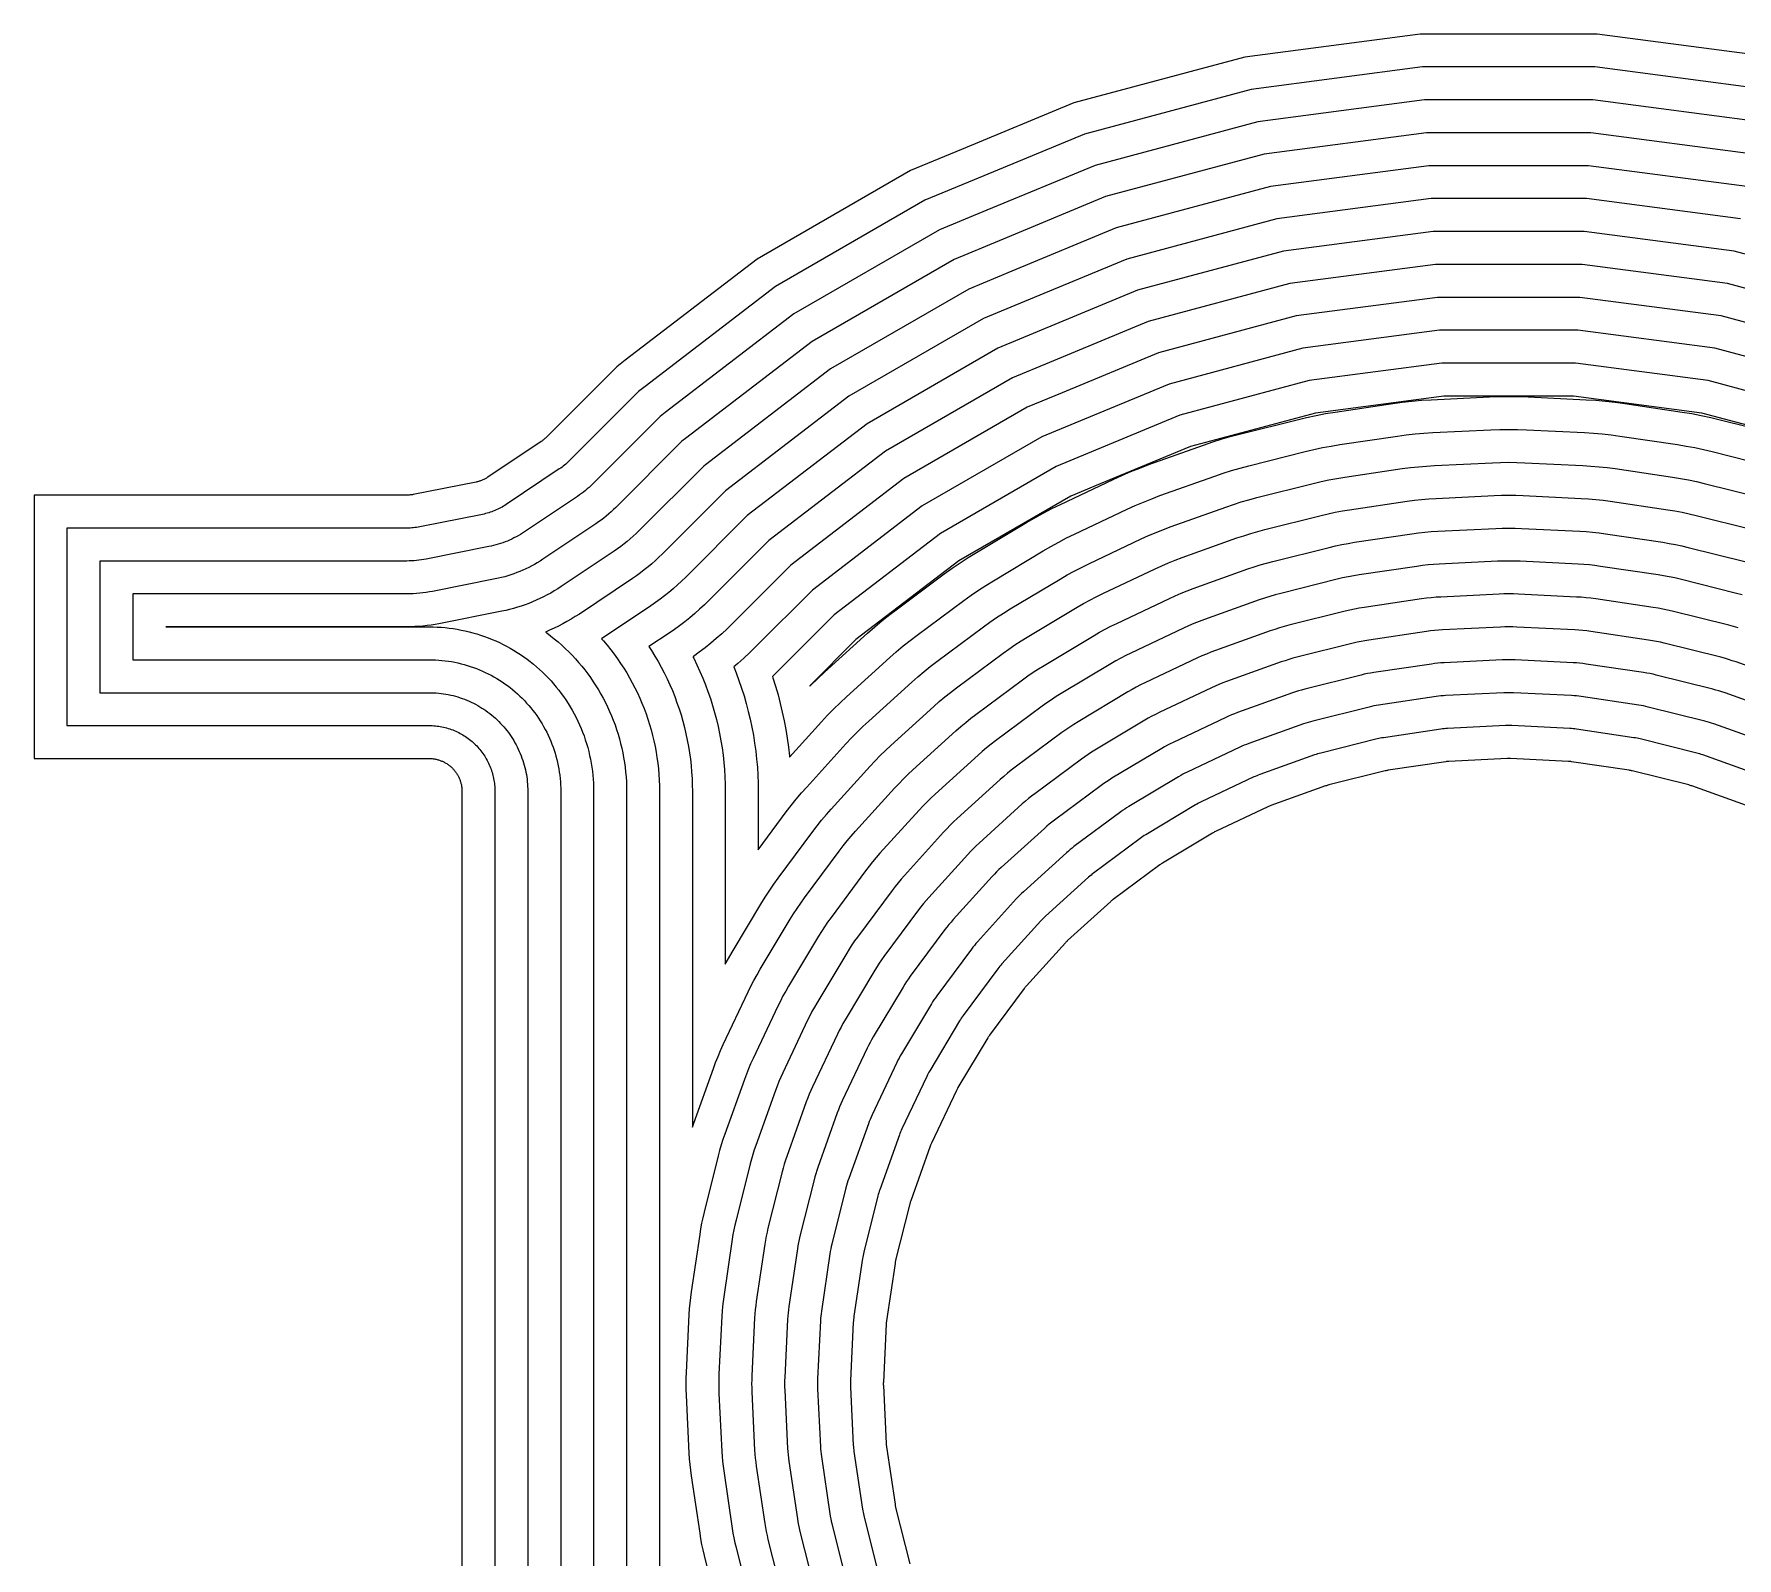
# Model space of a CAD drawing. Header units: metres. Extents: x -0.2 to 25.7, y -0.2 to 18.1.
# Drawn here: x 11.755 to 14.342, y 8.651 to 10.966 of the extents above; entities that cross this region are included whole.
import ezdxf

# ---------------------------------------------------------------- set-up
doc = ezdxf.new("R2010")
doc.units = ezdxf.units.M

msp = doc.modelspace()

# ---------------------------------------------------------------- linework, layer by layer
for points in [[(14.3959, 10.9304), (14.1294, 10.9655), (13.8606, 10.9655), (13.5941, 10.9304), (13.3345, 10.8609), (13.1638, 10.7902), (13.0862, 10.758), (12.8534, 10.6236), (12.653, 10.4699), (12.6401, 10.46), (12.5327, 10.3526), (12.5319, 10.3517), (12.531, 10.3509), (12.53, 10.3501), (12.5291, 10.3493), (12.5281, 10.3485), (12.5272, 10.3478), (12.5262, 10.3471), (12.5252, 10.3464), (12.4444, 10.2924), (12.4434, 10.2917), (12.4423, 10.2911), (12.4412, 10.2905), (12.4402, 10.2899), (12.4391, 10.2893), (12.438, 10.2888), (12.4369, 10.2883), (12.4357, 10.2878), (12.4346, 10.2873), (12.4334, 10.2869), (12.4323, 10.2865), (12.4311, 10.2861), (12.4299, 10.2858), (12.4288, 10.2855), (12.4276, 10.2852), (12.4264, 10.2849), (12.3311, 10.266), (12.3299, 10.2657), (12.3287, 10.2656), (12.3274, 10.2654), (12.3262, 10.2653), (12.325, 10.2651), (12.3238, 10.2651), (12.3225, 10.265), (12.3213, 10.265), (11.755, 10.265), (11.755, 9.865), (12.355, 9.865), (12.3562, 9.865), (12.3575, 9.865), (12.3587, 9.8649), (12.3599, 9.8648), (12.3611, 9.8646), (12.3623, 9.8645), (12.3636, 9.8643), (12.3648, 9.8641), (12.366, 9.8638), (12.3672, 9.8635), (12.3683, 9.8632), (12.3695, 9.8629), (12.3707, 9.8625), (12.3719, 9.8621), (12.373, 9.8617), (12.3741, 9.8612), (12.3753, 9.8607), (12.3764, 9.8602), (12.3775, 9.8597), (12.3786, 9.8591), (12.3797, 9.8585), (12.3807, 9.8579), (12.3818, 9.8573), (12.3828, 9.8566), (12.3838, 9.8559), (12.3848, 9.8552), (12.3858, 9.8544), (12.3867, 9.8537), (12.3877, 9.8529), (12.3886, 9.8521), (12.3895, 9.8512), (12.3904, 9.8504), (12.3912, 9.8495), (12.3921, 9.8486), (12.3929, 9.8477), (12.3937, 9.8467), (12.3944, 9.8458), (12.3952, 9.8448), (12.3959, 9.8438), (12.3966, 9.8428), (12.3973, 9.8418), (12.3979, 9.8407), (12.3985, 9.8397), (12.3991, 9.8386), (12.3997, 9.8375), (12.4002, 9.8364), (12.4007, 9.8353), (12.4012, 9.8341), (12.4017, 9.833), (12.4021, 9.8319), (12.4025, 9.8307), (12.4029, 9.8295), (12.4032, 9.8283), (12.4035, 9.8272), (12.4038, 9.826), (12.4041, 9.8248), (12.4043, 9.8236), (12.4045, 9.8223), (12.4046, 9.8211), (12.4048, 9.8199), (12.4049, 9.8187), (12.405, 9.8175), (12.405, 9.8162), (12.405, 9.815), (12.405, 8.015)], [(14.3861, 10.8813), (14.1261, 10.9155), (13.8639, 10.9155), (13.6039, 10.8813), (13.3506, 10.8134), (13.1829, 10.744), (13.1083, 10.7131), (12.8812, 10.5819), (12.6835, 10.4302), (12.6732, 10.4223), (12.5681, 10.3172), (12.5663, 10.3155), (12.5645, 10.3138), (12.5627, 10.3122), (12.5608, 10.3106), (12.5589, 10.3091), (12.557, 10.3076), (12.555, 10.3062), (12.5529, 10.3048), (12.4722, 10.2508), (12.4701, 10.2495), (12.468, 10.2482), (12.4659, 10.247), (12.4637, 10.2458), (12.4616, 10.2446), (12.4594, 10.2436), (12.4571, 10.2425), (12.4549, 10.2416), (12.4526, 10.2407), (12.4503, 10.2398), (12.448, 10.239), (12.4456, 10.2383), (12.4433, 10.2376), (12.4409, 10.237), (12.4385, 10.2364), (12.4361, 10.2359), (12.3408, 10.2169), (12.3384, 10.2165), (12.336, 10.2161), (12.3336, 10.2158), (12.3311, 10.2155), (12.3287, 10.2153), (12.3262, 10.2151), (12.3238, 10.215), (12.3213, 10.215), (11.805, 10.215), (11.805, 9.915), (12.355, 9.915), (12.3575, 9.915), (12.3599, 9.9149), (12.3624, 9.9147), (12.3648, 9.9145), (12.3673, 9.9143), (12.3697, 9.9139), (12.3721, 9.9135), (12.3745, 9.9131), (12.3769, 9.9126), (12.3793, 9.912), (12.3817, 9.9114), (12.384, 9.9107), (12.3864, 9.91), (12.3887, 9.9092), (12.391, 9.9083), (12.3933, 9.9074), (12.3955, 9.9064), (12.3978, 9.9054), (12.4, 9.9043), (12.4022, 9.9032), (12.4043, 9.902), (12.4064, 9.9008), (12.4085, 9.8995), (12.4106, 9.8982), (12.4126, 9.8968), (12.4146, 9.8953), (12.4165, 9.8938), (12.4185, 9.8923), (12.4203, 9.8907), (12.4222, 9.8891), (12.424, 9.8874), (12.4257, 9.8857), (12.4274, 9.884), (12.4291, 9.8822), (12.4307, 9.8803), (12.4323, 9.8785), (12.4338, 9.8765), (12.4353, 9.8746), (12.4368, 9.8726), (12.4382, 9.8706), (12.4395, 9.8685), (12.4408, 9.8664), (12.442, 9.8643), (12.4432, 9.8622), (12.4443, 9.86), (12.4454, 9.8578), (12.4464, 9.8555), (12.4474, 9.8533), (12.4483, 9.851), (12.4492, 9.8487), (12.45, 9.8464), (12.4507, 9.844), (12.4514, 9.8417), (12.452, 9.8393), (12.4526, 9.8369), (12.4531, 9.8345), (12.4535, 9.8321), (12.4539, 9.8297), (12.4543, 9.8273), (12.4545, 9.8248), (12.4547, 9.8224), (12.4549, 9.8199), (12.455, 9.8175), (12.455, 9.815), (12.455, 8.015)], [(14.3764, 10.8321), (14.1229, 10.8655), (13.8672, 10.8655), (13.6137, 10.8321), (13.3667, 10.766), (13.2021, 10.6978), (13.1305, 10.6681), (12.9091, 10.5403), (12.7139, 10.3905), (12.7062, 10.3846), (12.6035, 10.2819), (12.6008, 10.2793), (12.5981, 10.2768), (12.5954, 10.2744), (12.5925, 10.272), (12.5897, 10.2697), (12.5867, 10.2675), (12.5838, 10.2653), (12.5807, 10.2632), (12.4999, 10.2092), (12.4969, 10.2072), (12.4937, 10.2053), (12.4905, 10.2035), (12.4873, 10.2017), (12.484, 10.2), (12.4807, 10.1984), (12.4774, 10.1968), (12.474, 10.1954), (12.4706, 10.194), (12.4671, 10.1927), (12.4637, 10.1915), (12.4601, 10.1904), (12.4566, 10.1894), (12.4531, 10.1885), (12.4495, 10.1876), (12.4459, 10.1868), (12.3506, 10.1679), (12.347, 10.1672), (12.3433, 10.1666), (12.3397, 10.1661), (12.336, 10.1657), (12.3324, 10.1654), (12.3287, 10.1652), (12.325, 10.1651), (12.3213, 10.165), (11.855, 10.165), (11.855, 9.965), (12.355, 9.965), (12.3587, 9.965), (12.3624, 9.9648), (12.366, 9.9646), (12.3697, 9.9643), (12.3734, 9.9639), (12.377, 9.9634), (12.3807, 9.9628), (12.3843, 9.9621), (12.3879, 9.9614), (12.3915, 9.9605), (12.395, 9.9596), (12.3986, 9.9586), (12.4021, 9.9574), (12.4055, 9.9562), (12.409, 9.955), (12.4124, 9.9536), (12.4158, 9.9521), (12.4191, 9.9506), (12.4225, 9.949), (12.4257, 9.9473), (12.4289, 9.9455), (12.4321, 9.9437), (12.4353, 9.9417), (12.4383, 9.9397), (12.4414, 9.9377), (12.4444, 9.9355), (12.4473, 9.9333), (12.4502, 9.931), (12.453, 9.9286), (12.4557, 9.9262), (12.4584, 9.9236), (12.4611, 9.9211), (12.4636, 9.9184), (12.4662, 9.9157), (12.4686, 9.913), (12.471, 9.9102), (12.4733, 9.9073), (12.4755, 9.9044), (12.4777, 9.9014), (12.4797, 9.8983), (12.4817, 9.8953), (12.4837, 9.8921), (12.4855, 9.8889), (12.4873, 9.8857), (12.489, 9.8825), (12.4906, 9.8791), (12.4921, 9.8758), (12.4936, 9.8724), (12.495, 9.869), (12.4962, 9.8655), (12.4974, 9.8621), (12.4986, 9.8586), (12.4996, 9.855), (12.5005, 9.8515), (12.5014, 9.8479), (12.5021, 9.8443), (12.5028, 9.8407), (12.5034, 9.837), (12.5039, 9.8334), (12.5043, 9.8297), (12.5046, 9.826), (12.5048, 9.8224), (12.505, 9.8187), (12.505, 9.815), (12.505, 8.015)], [(14.3666, 10.783), (14.1196, 10.8155), (13.8704, 10.8155), (13.6235, 10.783), (13.3828, 10.7185), (13.2212, 10.6516), (13.1526, 10.6232), (12.9369, 10.4986), (12.7444, 10.3509), (12.7392, 10.3469), (12.6388, 10.2465), (12.6353, 10.2431), (12.6317, 10.2398), (12.628, 10.2365), (12.6243, 10.2333), (12.6204, 10.2303), (12.6165, 10.2273), (12.6125, 10.2244), (12.6085, 10.2216), (12.5277, 10.1677), (12.5236, 10.165), (12.5194, 10.1624), (12.5152, 10.1599), (12.5109, 10.1576), (12.5065, 10.1553), (12.5021, 10.1532), (12.4977, 10.1511), (12.4931, 10.1492), (12.4886, 10.1474), (12.484, 10.1457), (12.4793, 10.1441), (12.4747, 10.1426), (12.4699, 10.1412), (12.4652, 10.14), (12.4604, 10.1388), (12.4556, 10.1378), (12.3603, 10.1189), (12.3555, 10.118), (12.3507, 10.1172), (12.3458, 10.1165), (12.3409, 10.116), (12.336, 10.1156), (12.3311, 10.1153), (12.3262, 10.1151), (12.3213, 10.115), (11.905, 10.115), (11.905, 10.015), (12.355, 10.015), (12.3599, 10.015), (12.3648, 10.0148), (12.3697, 10.0145), (12.3746, 10.014), (12.3795, 10.0135), (12.3844, 10.0128), (12.3892, 10.0121), (12.394, 10.0112), (12.3988, 10.0102), (12.4036, 10.009), (12.4084, 10.0078), (12.4131, 10.0064), (12.4177, 10.0049), (12.4224, 10.0033), (12.427, 10.0016), (12.4315, 9.9998), (12.4361, 9.9979), (12.4405, 9.9958), (12.4449, 9.9937), (12.4493, 9.9914), (12.4536, 9.989), (12.4578, 9.9866), (12.462, 9.984), (12.4661, 9.9813), (12.4702, 9.9785), (12.4742, 9.9757), (12.4781, 9.9727), (12.4819, 9.9696), (12.4856, 9.9665), (12.4893, 9.9632), (12.4929, 9.9599), (12.4964, 9.9564), (12.4999, 9.9529), (12.5032, 9.9493), (12.5065, 9.9456), (12.5096, 9.9419), (12.5127, 9.9381), (12.5157, 9.9342), (12.5185, 9.9302), (12.5213, 9.9261), (12.524, 9.922), (12.5266, 9.9178), (12.529, 9.9136), (12.5314, 9.9093), (12.5337, 9.9049), (12.5358, 9.9005), (12.5379, 9.8961), (12.5398, 9.8915), (12.5416, 9.887), (12.5433, 9.8824), (12.5449, 9.8777), (12.5464, 9.8731), (12.5478, 9.8684), (12.549, 9.8636), (12.5502, 9.8588), (12.5512, 9.854), (12.5521, 9.8492), (12.5528, 9.8444), (12.5535, 9.8395), (12.554, 9.8346), (12.5545, 9.8297), (12.5548, 9.8248), (12.555, 9.8199), (12.555, 9.815), (12.555, 8.015)], [(14.3568, 10.7339), (14.1163, 10.7655), (13.8737, 10.7655), (13.6332, 10.7339), (13.3989, 10.6711), (13.2403, 10.6054), (13.1748, 10.5782), (12.9647, 10.457), (12.7748, 10.3112), (12.7723, 10.3093), (12.6742, 10.2112), (12.6698, 10.2069), (12.6653, 10.2027), (12.6607, 10.1986), (12.656, 10.1947), (12.6512, 10.1909), (12.6463, 10.1871), (12.6413, 10.1835), (12.6363, 10.1801), (12.5555, 10.1261), (12.5504, 10.1228), (12.5451, 10.1195), (12.5398, 10.1164), (12.5345, 10.1135), (12.529, 10.1107), (12.5235, 10.108), (12.5179, 10.1054), (12.5123, 10.103), (12.5066, 10.1007), (12.5008, 10.0986), (12.495, 10.0966), (12.4892, 10.0947), (12.4833, 10.093), (12.4773, 10.0915), (12.4714, 10.09), (12.4654, 10.0888), (12.3701, 10.0698), (12.3641, 10.0687), (12.358, 10.0677), (12.3519, 10.0669), (12.3458, 10.0662), (12.3397, 10.0657), (12.3336, 10.0653), (12.3275, 10.0651), (12.3213, 10.065), (11.955, 10.065), (12.355, 10.065), (12.3611, 10.0649), (12.3673, 10.0647), (12.3734, 10.0643), (12.3795, 10.0638), (12.3856, 10.0631), (12.3917, 10.0623), (12.3978, 10.0613), (12.4038, 10.0602), (12.4098, 10.0589), (12.4158, 10.0575), (12.4217, 10.056), (12.4276, 10.0542), (12.4334, 10.0524), (12.4392, 10.0504), (12.445, 10.0483), (12.4507, 10.046), (12.4563, 10.0436), (12.4619, 10.041), (12.4674, 10.0383), (12.4729, 10.0355), (12.4782, 10.0325), (12.4835, 10.0294), (12.4888, 10.0262), (12.4939, 10.0229), (12.499, 10.0194), (12.5039, 10.0158), (12.5088, 10.0121), (12.5136, 10.0083), (12.5183, 10.0043), (12.5229, 10.0003), (12.5274, 9.9961), (12.5318, 9.9918), (12.5361, 9.9874), (12.5403, 9.9829), (12.5443, 9.9783), (12.5483, 9.9736), (12.5521, 9.9688), (12.5558, 9.9639), (12.5594, 9.959), (12.5629, 9.9539), (12.5662, 9.9488), (12.5694, 9.9435), (12.5725, 9.9382), (12.5755, 9.9329), (12.5783, 9.9274), (12.581, 9.9219), (12.5836, 9.9163), (12.586, 9.9107), (12.5883, 9.905), (12.5904, 9.8992), (12.5924, 9.8934), (12.5942, 9.8876), (12.596, 9.8817), (12.5975, 9.8758), (12.5989, 9.8698), (12.6002, 9.8638), (12.6013, 9.8578), (12.6023, 9.8517), (12.6031, 9.8456), (12.6038, 9.8395), (12.6043, 9.8334), (12.6047, 9.8273), (12.6049, 9.8211), (12.605, 9.815), (12.605, 8.015)], [(14.347, 10.6847), (14.113, 10.7155), (13.877, 10.7155), (13.643, 10.6847), (13.415, 10.6236), (13.2595, 10.5592), (13.197, 10.5333), (12.9926, 10.4153), (12.8053, 10.2716), (12.7095, 10.1758), (12.7042, 10.1707), (12.6989, 10.1657), (12.6933, 10.1608), (12.6877, 10.156), (12.682, 10.1514), (12.6761, 10.147), (12.6701, 10.1427), (12.6641, 10.1385), (12.5833, 10.0845), (12.5771, 10.0805), (12.5708, 10.0766), (12.5645, 10.0729), (12.558, 10.0694), (12.5515, 10.066), (12.5449, 10.0628), (12.5382, 10.0597), (12.5321, 10.0571), (12.5337, 10.056), (12.5396, 10.0515), (12.5453, 10.0469), (12.551, 10.0422), (12.5565, 10.0373), (12.5619, 10.0323), (12.5671, 10.0271), (12.5723, 10.0219), (12.5773, 10.0165), (12.5822, 10.011), (12.5869, 10.0053), (12.5915, 9.9996), (12.596, 9.9937), (12.6003, 9.9878), (12.6045, 9.9817), (12.6085, 9.9755), (12.6123, 9.9692), (12.616, 9.9629), (12.6196, 9.9564), (12.623, 9.9499), (12.6262, 9.9433), (12.6293, 9.9366), (12.6322, 9.9298), (12.6349, 9.923), (12.6375, 9.9161), (12.6399, 9.9091), (12.6421, 9.9021), (12.6441, 9.895), (12.646, 9.8879), (12.6477, 9.8807), (12.6492, 9.8735), (12.6506, 9.8663), (12.6518, 9.859), (12.6528, 9.8517), (12.6536, 9.8444), (12.6542, 9.8371), (12.6547, 9.8297), (12.6549, 9.8224), (12.655, 9.815), (12.655, 8.015)], [(14.4659, 10.6011), (14.3373, 10.6356), (14.1097, 10.6655), (13.8803, 10.6655), (13.6528, 10.6356), (13.4311, 10.5762), (13.2786, 10.513), (13.2191, 10.4884), (13.0204, 10.3736), (12.8383, 10.2339), (12.7449, 10.1405), (12.7387, 10.1345), (12.7324, 10.1286), (12.726, 10.1229), (12.7194, 10.1174), (12.7127, 10.112), (12.7059, 10.1068), (12.6989, 10.1018), (12.6918, 10.0969), (12.6171, 10.047), (12.62, 10.0436), (12.6256, 10.037), (12.6309, 10.0303), (12.6361, 10.0235), (12.6412, 10.0165), (12.646, 10.0095), (12.6507, 10.0023), (12.6552, 9.9949), (12.6595, 9.9875), (12.6637, 9.98), (12.6676, 9.9724), (12.6714, 9.9647), (12.675, 9.9568), (12.6784, 9.949), (12.6816, 9.941), (12.6846, 9.9329), (12.6873, 9.9248), (12.6899, 9.9166), (12.6923, 9.9084), (12.6945, 9.9001), (12.6965, 9.8917), (12.6983, 9.8833), (12.6999, 9.8748), (12.7012, 9.8664), (12.7024, 9.8579), (12.7033, 9.8493), (12.7041, 9.8408), (12.7046, 9.8322), (12.7049, 9.8236), (12.705, 9.815), (12.705, 8.015)], [(14.4529, 10.5528), (14.3275, 10.5864), (14.1065, 10.6155), (13.8836, 10.6155), (13.6626, 10.5864), (13.4472, 10.5287), (13.2977, 10.4668), (13.2413, 10.4434), (13.0483, 10.332), (12.8714, 10.1963), (12.7802, 10.1051), (12.7732, 10.0982), (12.766, 10.0916), (12.7587, 10.0851), (12.7511, 10.0787), (12.7435, 10.0726), (12.7357, 10.0667), (12.7277, 10.0609), (12.7196, 10.0554), (12.6891, 10.035), (12.693, 10.029), (12.6981, 10.0207), (12.703, 10.0122), (12.7078, 10.0036), (12.7123, 9.9949), (12.7166, 9.986), (12.7207, 9.9771), (12.7246, 9.9681), (12.7282, 9.959), (12.7316, 9.9498), (12.7348, 9.9405), (12.7378, 9.9311), (12.7405, 9.9217), (12.743, 9.9122), (12.7453, 9.9027), (12.7473, 9.893), (12.7491, 9.8834), (12.7507, 9.8737), (12.752, 9.864), (12.7531, 9.8542), (12.7539, 9.8444), (12.7545, 9.8346), (12.7549, 9.8248), (12.755, 9.815), (12.755, 9.3048), (12.7571, 9.311), (12.7869, 9.3942), (12.7903, 9.4034), (12.794, 9.4125), (12.7978, 9.4215), (12.8019, 9.4304), (12.8397, 9.5103), (12.844, 9.5191), (12.8485, 9.5278), (12.8532, 9.5364), (12.8582, 9.5449), (12.9036, 9.6207), (12.9087, 9.629), (12.9141, 9.6373), (12.9197, 9.6453), (12.9254, 9.6533), (12.978, 9.7242), (12.984, 9.7321), (12.9901, 9.7397), (12.9964, 9.7472), (13.0029, 9.7546), (13.0622, 9.82), (13.0689, 9.8272), (13.0758, 9.8343), (13.0828, 9.8411), (13.09, 9.8478), (13.1554, 9.9071), (13.1628, 9.9136), (13.1703, 9.9199), (13.178, 9.9261), (13.1858, 9.932), (13.2567, 9.9846), (13.2647, 9.9904), (13.2728, 9.9959), (13.281, 10.0013), (13.2894, 10.0064), (13.3651, 10.0518), (13.3736, 10.0568), (13.3822, 10.0615), (13.3909, 10.066), (13.3997, 10.0703), (13.4796, 10.1081), (13.4885, 10.1122), (13.4975, 10.1161), (13.5066, 10.1197), (13.5158, 10.1231), (13.599, 10.1529), (13.6083, 10.1561), (13.6176, 10.159), (13.6271, 10.1618), (13.6366, 10.1643), (13.7222, 10.1857), (13.7318, 10.188), (13.7414, 10.19), (13.751, 10.1918), (13.7607, 10.1934), (13.8481, 10.2063), (13.8578, 10.2077), (13.8676, 10.2088), (13.8774, 10.2096), (13.8872, 10.2102), (13.9754, 10.2145), (13.9852, 10.2149), (13.995, 10.215), (14.0048, 10.2149), (14.0146, 10.2145), (14.1029, 10.2102), (14.1127, 10.2096), (14.1224, 10.2088), (14.1322, 10.2077), (14.1419, 10.2063), (14.2293, 10.1934), (14.239, 10.1918), (14.2486, 10.19), (14.2582, 10.188), (14.2678, 10.1857), (14.3535, 10.1643)], [(14.44, 10.5045), (14.3177, 10.5373), (14.1032, 10.5655), (13.8868, 10.5655), (13.6723, 10.5373), (13.4633, 10.4813), (13.3169, 10.4206), (13.2634, 10.3985), (13.0761, 10.2903), (12.9044, 10.1586), (12.8156, 10.0697), (12.8077, 10.062), (12.7996, 10.0545), (12.7913, 10.0472), (12.7829, 10.0401), (12.7742, 10.0332), (12.7654, 10.0265), (12.7565, 10.02), (12.7558, 10.0196), (12.757, 10.0173), (12.7618, 10.0074), (12.7664, 9.9974), (12.7708, 9.9872), (12.7749, 9.977), (12.7787, 9.9666), (12.7823, 9.9562), (12.7856, 9.9456), (12.7887, 9.935), (12.7915, 9.9244), (12.7941, 9.9136), (12.7964, 9.9028), (12.7984, 9.8919), (12.8001, 9.881), (12.8016, 9.8701), (12.8028, 9.8591), (12.8038, 9.8481), (12.8045, 9.8371), (12.8049, 9.8261), (12.805, 9.815), (12.805, 9.5525), (12.8097, 9.5611), (12.8153, 9.5706), (12.8607, 9.6464), (12.8665, 9.6558), (12.8725, 9.665), (12.8788, 9.6741), (12.8852, 9.6831), (12.9379, 9.754), (12.9445, 9.7628), (12.9514, 9.7714), (12.9586, 9.7799), (12.9659, 9.7882), (13.0252, 9.8536), (13.0327, 9.8617), (13.0404, 9.8696), (13.0483, 9.8773), (13.0564, 9.8848), (13.1219, 9.9441), (13.1301, 9.9515), (13.1386, 9.9586), (13.1472, 9.9655), (13.156, 9.9722), (13.2269, 10.0248), (13.2359, 10.0312), (13.245, 10.0375), (13.2543, 10.0435), (13.2637, 10.0493), (13.3394, 10.0947), (13.349, 10.1003), (13.3586, 10.1056), (13.3684, 10.1107), (13.3784, 10.1155), (13.4582, 10.1533), (13.4682, 10.1579), (13.4784, 10.1622), (13.4886, 10.1664), (13.499, 10.1702), (13.5822, 10.2), (13.5926, 10.2035), (13.6031, 10.2069), (13.6137, 10.21), (13.6244, 10.2128), (13.7101, 10.2342), (13.7208, 10.2368), (13.7316, 10.2391), (13.7425, 10.2411), (13.7534, 10.2428), (13.8408, 10.2558), (13.8517, 10.2573), (13.8627, 10.2585), (13.8737, 10.2595), (13.8847, 10.2601), (13.9729, 10.2645), (13.984, 10.2649), (13.995, 10.265), (14.0061, 10.2649), (14.0171, 10.2645), (14.1053, 10.2601), (14.1163, 10.2595), (14.1273, 10.2585), (14.1383, 10.2573), (14.1493, 10.2558), (14.2366, 10.2428), (14.2475, 10.2411), (14.2584, 10.2391), (14.2692, 10.2368), (14.2799, 10.2342), (14.3656, 10.2128)], [(14.4271, 10.4562), (14.3079, 10.4881), (14.0999, 10.5155), (13.8901, 10.5155), (13.6821, 10.4881), (13.4794, 10.4338), (13.336, 10.3744), (13.2856, 10.3535), (13.1039, 10.2486), (12.9375, 10.1209), (12.8509, 10.0344), (12.8422, 10.0258), (12.8332, 10.0175), (12.824, 10.0093), (12.8178, 10.0042), (12.8215, 9.995), (12.8258, 9.9835), (12.8298, 9.9719), (12.8335, 9.9602), (12.8369, 9.9484), (12.84, 9.9365), (12.8429, 9.9246), (12.8454, 9.9126), (12.8477, 9.9005), (12.8496, 9.8884), (12.8513, 9.8762), (12.8526, 9.864), (12.8537, 9.8518), (12.8544, 9.8395), (12.8549, 9.8273), (12.855, 9.815), (12.855, 9.7263), (12.8977, 9.7838), (12.9051, 9.7936), (12.9128, 9.8032), (12.9207, 9.8126), (12.9288, 9.8217), (12.9881, 9.8872), (12.9965, 9.8962), (13.0051, 9.905), (13.0138, 9.9135), (13.0228, 9.9219), (13.0883, 9.9812), (13.0975, 9.9893), (13.1069, 9.9972), (13.1164, 10.0049), (13.1262, 10.0123), (13.1971, 10.0649), (13.2071, 10.0721), (13.2172, 10.0791), (13.2275, 10.0858), (13.2379, 10.0922), (13.3137, 10.1376), (13.3243, 10.1438), (13.3351, 10.1497), (13.3459, 10.1554), (13.357, 10.1607), (13.4368, 10.1985), (13.448, 10.2036), (13.4593, 10.2084), (13.4706, 10.213), (13.4822, 10.2173), (13.5653, 10.247), (13.5769, 10.251), (13.5886, 10.2547), (13.6004, 10.2581), (13.6123, 10.2613), (13.6979, 10.2827), (13.7099, 10.2856), (13.7219, 10.2881), (13.734, 10.2904), (13.7461, 10.2923), (13.8334, 10.3053), (13.8456, 10.3069), (13.8578, 10.3083), (13.87, 10.3093), (13.8823, 10.3101), (13.9705, 10.3144), (13.9827, 10.3149), (13.995, 10.315), (14.0073, 10.3149), (14.0195, 10.3144), (14.1078, 10.3101), (14.12, 10.3093), (14.1322, 10.3083), (14.1444, 10.3069), (14.1566, 10.3053), (14.244, 10.2923), (14.2561, 10.2904), (14.2681, 10.2881), (14.2801, 10.2856), (14.2921, 10.2827), (14.3778, 10.2613)], [(14.4141, 10.4079), (14.2981, 10.439), (14.0966, 10.4655), (13.8934, 10.4655), (13.6919, 10.439), (13.4956, 10.3864), (13.3551, 10.3282), (13.3078, 10.3086), (13.1318, 10.207), (12.9705, 10.0832), (12.8863, 9.999), (12.8766, 9.9896), (12.8766, 9.9895), (12.8773, 9.9875), (12.8813, 9.9747), (12.8851, 9.9617), (12.8885, 9.9487), (12.8916, 9.9355), (12.8944, 9.9223), (12.8969, 9.909), (12.8991, 9.8957), (12.9009, 9.8823), (12.9024, 9.8689), (12.9025, 9.8672), (12.9511, 9.9208), (12.9603, 9.9307), (12.9697, 9.9403), (12.9794, 9.9497), (12.9893, 9.9589), (13.0547, 10.0182), (13.0648, 10.0272), (13.0751, 10.0359), (13.0857, 10.0443), (13.0964, 10.0525), (13.1674, 10.1051), (13.1783, 10.113), (13.1894, 10.1206), (13.2008, 10.128), (13.2122, 10.1351), (13.288, 10.1805), (13.2997, 10.1873), (13.3115, 10.1938), (13.3235, 10.2), (13.3356, 10.2059), (13.4154, 10.2437), (13.4277, 10.2493), (13.4401, 10.2546), (13.4527, 10.2596), (13.4653, 10.2644), (13.5485, 10.2941), (13.5612, 10.2985), (13.5741, 10.3026), (13.5871, 10.3063), (13.6001, 10.3098), (13.6858, 10.3312), (13.6989, 10.3344), (13.7121, 10.3372), (13.7254, 10.3396), (13.7387, 10.3418), (13.8261, 10.3547), (13.8395, 10.3565), (13.8529, 10.358), (13.8663, 10.3592), (13.8798, 10.36), (13.968, 10.3643), (13.9815, 10.3648), (13.995, 10.365), (14.0085, 10.3648), (14.022, 10.3643), (14.1102, 10.36), (14.1237, 10.3592), (14.1371, 10.358), (14.1506, 10.3565), (14.1639, 10.3547), (14.2513, 10.3418), (14.2646, 10.3396), (14.2779, 10.3372), (14.2911, 10.3344), (14.3042, 10.3312), (14.3899, 10.3098)], [(14.4012, 10.3596), (14.2884, 10.3898), (14.0934, 10.4155), (13.8967, 10.4155), (13.7017, 10.3898), (13.5117, 10.3389), (13.3743, 10.282), (13.3299, 10.2637), (13.1596, 10.1653), (13.0035, 10.0456), (12.9332, 9.9752), (12.9333, 9.975), (12.9334, 9.9747), (12.9344, 9.9757), (12.9449, 9.986), (12.9557, 9.996), (13.0211, 10.0553), (13.0322, 10.065), (13.0434, 10.0745), (13.0549, 10.0837), (13.0666, 10.0926), (13.1376, 10.1453), (13.1495, 10.1539), (13.1617, 10.1622), (13.174, 10.1702), (13.1865, 10.178), (13.2623, 10.2234), (13.275, 10.2308), (13.2879, 10.2379), (13.301, 10.2447), (13.3142, 10.2511), (13.3941, 10.2889), (13.4075, 10.295), (13.421, 10.3008), (13.4347, 10.3063), (13.4485, 10.3114), (13.5316, 10.3412), (13.5455, 10.346), (13.5596, 10.3504), (13.5737, 10.3545), (13.588, 10.3583), (13.6736, 10.3797), (13.688, 10.3831), (13.7024, 10.3862), (13.7169, 10.3889), (13.7314, 10.3912), (13.8188, 10.4042), (13.8334, 10.4062), (13.848, 10.4078), (13.8627, 10.4091), (13.8774, 10.41), (13.9656, 10.4143), (13.9803, 10.4148), (13.995, 10.415), (14.0097, 10.4148), (14.0245, 10.4143), (14.1127, 10.41), (14.1274, 10.4091), (14.142, 10.4078), (14.1567, 10.4062), (14.1713, 10.4042), (14.2586, 10.3912), (14.2732, 10.3889), (14.2876, 10.3862), (14.3021, 10.3831), (14.3164, 10.3797), (14.4021, 10.3583)], [(14.3496, 10.1136), (14.3413, 10.1158), (14.2556, 10.1372), (14.2473, 10.1392), (14.2389, 10.141), (14.2304, 10.1426), (14.2219, 10.1439), (14.1346, 10.1569), (14.1261, 10.158), (14.1175, 10.159), (14.109, 10.1597), (14.1004, 10.1603), (14.0122, 10.1646), (14.0036, 10.1649), (13.995, 10.165), (13.9864, 10.1649), (13.9778, 10.1646), (13.8896, 10.1603), (13.881, 10.1597), (13.8725, 10.159), (13.864, 10.158), (13.8554, 10.1569), (13.7681, 10.1439), (13.7596, 10.1426), (13.7511, 10.141), (13.7427, 10.1392), (13.7344, 10.1372), (13.6487, 10.1158), (13.6404, 10.1136), (13.6322, 10.1112), (13.624, 10.1086), (13.6158, 10.1058), (13.5327, 10.076), (13.5246, 10.0731), (13.5167, 10.0699), (13.5088, 10.0665), (13.501, 10.0629), (13.4211, 10.0251), (13.4134, 10.0214), (13.4058, 10.0174), (13.3982, 10.0133), (13.3908, 10.0089), (13.3151, 9.9635), (13.3078, 9.959), (13.3005, 9.9543), (13.2935, 9.9495), (13.2865, 9.9445), (13.2156, 9.8918), (13.2087, 9.8866), (13.202, 9.8813), (13.1954, 9.8757), (13.189, 9.8701), (13.1236, 9.8107), (13.1173, 9.8049), (13.1111, 9.7989), (13.1051, 9.7927), (13.0993, 9.7865), (13.04, 9.721), (13.0343, 9.7146), (13.0287, 9.708), (13.0234, 9.7013), (13.0182, 9.6945), (12.9656, 9.6235), (12.9605, 9.6166), (12.9557, 9.6095), (12.951, 9.6023), (12.9465, 9.595), (12.9011, 9.5192), (12.8968, 9.5118), (12.8926, 9.5043), (12.8887, 9.4966), (12.8849, 9.4889), (12.8471, 9.4091), (12.8435, 9.4013), (12.8402, 9.3934), (12.837, 9.3854), (12.834, 9.3773), (12.8042, 9.2942), (12.8014, 9.2861), (12.7988, 9.2779), (12.7964, 9.2696), (12.7943, 9.2613), (12.7728, 9.1756), (12.7708, 9.1673), (12.769, 9.1589), (12.7675, 9.1504), (12.7661, 9.1419), (12.7531, 9.0546), (12.752, 9.0461), (12.751, 9.0375), (12.7503, 9.029), (12.7498, 9.0204), (12.7454, 8.9322), (12.7451, 8.9236), (12.745, 8.915), (12.7451, 8.9064), (12.7454, 8.8978), (12.7498, 8.8096), (12.7503, 8.801), (12.751, 8.7925), (12.752, 8.784), (12.7531, 8.7754), (12.7661, 8.6881), (12.7675, 8.6796), (12.769, 8.6711), (12.7708, 8.6627), (12.7728, 8.6544), (12.7943, 8.5687)], [(14.3434, 10.0633), (14.3363, 10.0654), (14.3292, 10.0673), (14.2435, 10.0887), (14.2363, 10.0904), (14.2291, 10.092), (14.2219, 10.0933), (14.2146, 10.0945), (14.1272, 10.1074), (14.12, 10.1084), (14.1126, 10.1092), (14.1053, 10.1099), (14.0979, 10.1103), (14.0097, 10.1147), (14.0024, 10.1149), (13.995, 10.115), (13.9877, 10.1149), (13.9803, 10.1147), (13.8921, 10.1103), (13.8847, 10.1099), (13.8774, 10.1092), (13.8701, 10.1084), (13.8628, 10.1074), (13.7754, 10.0945), (13.7681, 10.0933), (13.7609, 10.092), (13.7537, 10.0904), (13.7465, 10.0887), (13.6609, 10.0673), (13.6537, 10.0654), (13.6467, 10.0633), (13.6397, 10.0611), (13.6327, 10.0587), (13.5495, 10.029), (13.5426, 10.0264), (13.5358, 10.0237), (13.529, 10.0208), (13.5223, 10.0177), (13.4425, 9.9799), (13.4359, 9.9767), (13.4293, 9.9733), (13.4229, 9.9698), (13.4165, 9.9661), (13.3408, 9.9207), (13.3345, 9.9168), (13.3283, 9.9128), (13.3223, 9.9086), (13.3163, 9.9043), (13.2453, 9.8517), (13.2395, 9.8472), (13.2337, 9.8426), (13.2281, 9.8379), (13.2226, 9.833), (13.1571, 9.7737), (13.1518, 9.7687), (13.1465, 9.7635), (13.1413, 9.7583), (13.1363, 9.7529), (13.077, 9.6874), (13.0721, 9.6819), (13.0674, 9.6763), (13.0628, 9.6705), (13.0583, 9.6647), (13.0057, 9.5937), (13.0014, 9.5878), (12.9972, 9.5817), (12.9932, 9.5755), (12.9894, 9.5693), (12.944, 9.4935), (12.9403, 9.4871), (12.9367, 9.4807), (12.9333, 9.4742), (12.9301, 9.4675), (12.8923, 9.3877), (12.8893, 9.381), (12.8864, 9.3742), (12.8836, 9.3674), (12.8811, 9.3605), (12.8513, 9.2773), (12.8489, 9.2704), (12.8467, 9.2634), (12.8446, 9.2563), (12.8428, 9.2492), (12.8213, 9.1635), (12.8196, 9.1563), (12.8181, 9.1491), (12.8167, 9.1419), (12.8156, 9.1346), (12.8026, 9.0472), (12.8016, 9.04), (12.8008, 9.0326), (12.8002, 9.0253), (12.7997, 9.0179), (12.7954, 8.9297), (12.7951, 8.9224), (12.795, 8.915), (12.7951, 8.9077), (12.7954, 8.9003), (12.7997, 8.8121), (12.8002, 8.8047), (12.8008, 8.7974), (12.8016, 8.7901), (12.8026, 8.7828), (12.8156, 8.6954), (12.8167, 8.6881), (12.8181, 8.6809), (12.8196, 8.6737), (12.8213, 8.6665), (12.8428, 8.5809)], [(14.4236, 9.9819), (14.3405, 10.0116), (14.3347, 10.0136), (14.3288, 10.0155), (14.3229, 10.0172), (14.317, 10.0188), (14.2313, 10.0402), (14.2254, 10.0416), (14.2194, 10.0429), (14.2133, 10.044), (14.2073, 10.045), (14.1199, 10.058), (14.1138, 10.0588), (14.1077, 10.0595), (14.1016, 10.06), (14.0955, 10.0604), (14.0073, 10.0647), (14.0011, 10.0649), (13.995, 10.065), (13.9889, 10.0649), (13.9827, 10.0647), (13.8945, 10.0604), (13.8884, 10.06), (13.8823, 10.0595), (13.8762, 10.0588), (13.8701, 10.058), (13.7827, 10.045), (13.7767, 10.044), (13.7707, 10.0429), (13.7647, 10.0416), (13.7587, 10.0402), (13.673, 10.0188), (13.6671, 10.0172), (13.6612, 10.0155), (13.6553, 10.0136), (13.6495, 10.0116), (13.5664, 9.9819), (13.5606, 9.9798), (13.5549, 9.9775), (13.5493, 9.9751), (13.5437, 9.9725), (13.4639, 9.9347), (13.4584, 9.932), (13.4529, 9.9292), (13.4475, 9.9263), (13.4422, 9.9232), (13.3665, 9.8778), (13.3612, 9.8745), (13.3561, 9.8712), (13.351, 9.8677), (13.3461, 9.8641), (13.2751, 9.8115), (13.2703, 9.8078), (13.2655, 9.804), (13.2608, 9.8), (13.2562, 9.796), (13.1907, 9.7366), (13.1862, 9.7325), (13.1818, 9.7282), (13.1776, 9.7238), (13.1734, 9.7193), (13.1141, 9.6539), (13.11, 9.6493), (13.1061, 9.6446), (13.1022, 9.6398), (13.0985, 9.6349), (13.0459, 9.564), (13.0423, 9.559), (13.0388, 9.5539), (13.0355, 9.5488), (13.0323, 9.5436), (12.9869, 9.4678), (12.9838, 9.4625), (12.9808, 9.4571), (12.978, 9.4517), (12.9753, 9.4462), (12.9375, 9.3663), (12.935, 9.3607), (12.9326, 9.3551), (12.9303, 9.3494), (12.9281, 9.3436), (12.8984, 9.2605), (12.8964, 9.2547), (12.8945, 9.2488), (12.8928, 9.2429), (12.8913, 9.237), (12.8698, 9.1513), (12.8684, 9.1454), (12.8671, 9.1394), (12.866, 9.1333), (12.865, 9.1273), (12.8521, 9.0399), (12.8512, 9.0338), (12.8506, 9.0277), (12.85, 9.0216), (12.8496, 9.0155), (12.8453, 8.9273), (12.8451, 8.9211), (12.845, 8.915), (12.8451, 8.9089), (12.8453, 8.9027), (12.8496, 8.8145), (12.85, 8.8084), (12.8506, 8.8023), (12.8512, 8.7962), (12.8521, 8.7901), (12.865, 8.7027), (12.866, 8.6967), (12.8671, 8.6907), (12.8684, 8.6847), (12.8698, 8.6787), (12.8913, 8.593)], [(14.4068, 9.9348), (14.3236, 9.9646), (14.319, 9.9662), (14.3143, 9.9676), (14.3096, 9.969), (14.3049, 9.9703), (14.2192, 9.9917), (14.2144, 9.9929), (14.2096, 9.9939), (14.2048, 9.9948), (14.1999, 9.9956), (14.1126, 10.0085), (14.1077, 10.0092), (14.1028, 10.0097), (14.0979, 10.0101), (14.093, 10.0104), (14.0048, 10.0148), (13.9999, 10.015), (13.995, 10.015), (13.9901, 10.015), (13.9852, 10.0148), (13.897, 10.0104), (13.8921, 10.0101), (13.8872, 10.0097), (13.8823, 10.0092), (13.8775, 10.0085), (13.7901, 9.9956), (13.7852, 9.9948), (13.7804, 9.9939), (13.7756, 9.9929), (13.7708, 9.9917), (13.6852, 9.9703), (13.6804, 9.969), (13.6757, 9.9676), (13.671, 9.9662), (13.6664, 9.9646), (13.5832, 9.9348), (13.5786, 9.9331), (13.5741, 9.9313), (13.5695, 9.9293), (13.5651, 9.9273), (13.4852, 9.8895), (13.4808, 9.8874), (13.4765, 9.8851), (13.4722, 9.8828), (13.4679, 9.8803), (13.3922, 9.8349), (13.388, 9.8323), (13.3839, 9.8296), (13.3798, 9.8269), (13.3759, 9.824), (13.3049, 9.7714), (13.301, 9.7684), (13.2972, 9.7653), (13.2934, 9.7622), (13.2897, 9.7589), (13.2243, 9.6996), (13.2207, 9.6963), (13.2172, 9.6928), (13.2138, 9.6893), (13.2104, 9.6857), (13.1511, 9.6203), (13.1479, 9.6166), (13.1447, 9.6128), (13.1416, 9.609), (13.1387, 9.6051), (13.086, 9.5342), (13.0832, 9.5302), (13.0804, 9.5261), (13.0777, 9.522), (13.0751, 9.5178), (13.0297, 9.4421), (13.0273, 9.4378), (13.0249, 9.4335), (13.0226, 9.4292), (13.0205, 9.4248), (12.9827, 9.3449), (12.9807, 9.3405), (12.9787, 9.336), (12.9769, 9.3314), (12.9752, 9.3268), (12.9455, 9.2436), (12.9439, 9.239), (12.9424, 9.2343), (12.941, 9.2296), (12.9398, 9.2249), (12.9183, 9.1392), (12.9172, 9.1344), (12.9161, 9.1296), (12.9153, 9.1248), (12.9145, 9.1199), (12.9015, 9.0326), (12.9009, 9.0277), (12.9003, 9.0228), (12.8999, 9.0179), (12.8996, 9.013), (12.8953, 8.9248), (12.8951, 8.9199), (12.895, 8.915), (12.8951, 8.9101), (12.8953, 8.9052), (12.8996, 8.817), (12.8999, 8.8121), (12.9003, 8.8072), (12.9009, 8.8023), (12.9015, 8.7975), (12.9145, 8.7101), (12.9153, 8.7052), (12.9161, 8.7004), (12.9172, 8.6956), (12.9183, 8.6908), (12.9398, 8.6052)], [(14.39, 9.8877), (14.3068, 9.9175), (14.3033, 9.9187), (14.2998, 9.9198), (14.2963, 9.9208), (14.2927, 9.9218), (14.207, 9.9432), (14.2035, 9.9441), (14.1999, 9.9448), (14.1962, 9.9455), (14.1926, 9.9461), (14.1052, 9.9591), (14.1016, 9.9596), (14.0979, 9.96), (14.0943, 9.9603), (14.0906, 9.9605), (14.0024, 9.9648), (13.9987, 9.965), (13.995, 9.965), (13.9913, 9.965), (13.9877, 9.9648), (13.8994, 9.9605), (13.8958, 9.9603), (13.8921, 9.96), (13.8884, 9.9596), (13.8848, 9.9591), (13.7974, 9.9461), (13.7938, 9.9455), (13.7902, 9.9448), (13.7866, 9.9441), (13.783, 9.9432), (13.6973, 9.9218), (13.6937, 9.9208), (13.6902, 9.9198), (13.6867, 9.9187), (13.6832, 9.9175), (13.6001, 9.8877), (13.5966, 9.8865), (13.5932, 9.8851), (13.5898, 9.8836), (13.5865, 9.8821), (13.5066, 9.8443), (13.5033, 9.8427), (13.5, 9.841), (13.4968, 9.8393), (13.4936, 9.8374), (13.4179, 9.792), (13.4147, 9.7901), (13.4117, 9.7881), (13.4086, 9.786), (13.4056, 9.7838), (13.3347, 9.7312), (13.3318, 9.729), (13.3289, 9.7267), (13.3261, 9.7243), (13.3233, 9.7219), (13.2579, 9.6626), (13.2552, 9.66), (13.2526, 9.6575), (13.25, 9.6548), (13.2475, 9.6521), (13.1882, 9.5867), (13.1857, 9.5839), (13.1834, 9.5811), (13.1811, 9.5783), (13.1788, 9.5753), (13.1262, 9.5044), (13.1241, 9.5014), (13.122, 9.4984), (13.12, 9.4953), (13.118, 9.4921), (13.0726, 9.4164), (13.0708, 9.4132), (13.069, 9.41), (13.0673, 9.4067), (13.0657, 9.4034), (13.0279, 9.3236), (13.0264, 9.3202), (13.0249, 9.3168), (13.0236, 9.3134), (13.0223, 9.31), (12.9925, 9.2268), (12.9913, 9.2233), (12.9902, 9.2198), (12.9892, 9.2163), (12.9883, 9.2127), (12.9668, 9.127), (12.966, 9.1235), (12.9652, 9.1199), (12.9645, 9.1162), (12.9639, 9.1126), (12.951, 9.0252), (12.9505, 9.0216), (12.9501, 9.0179), (12.9498, 9.0143), (12.9495, 9.0106), (12.9452, 8.9224), (12.9451, 8.9187), (12.945, 8.915), (12.9451, 8.9113), (12.9452, 8.9077), (12.9495, 8.8194), (12.9498, 8.8158), (12.9501, 8.8121), (12.9505, 8.8084), (12.951, 8.8048), (12.9639, 8.7174), (12.9645, 8.7138), (12.9652, 8.7102), (12.966, 8.7066), (12.9668, 8.703), (12.9883, 8.6173)], [(14.3731, 9.8407), (14.29, 9.8704), (14.2876, 9.8712), (14.2853, 9.872), (14.2829, 9.8726), (14.2806, 9.8733), (14.1949, 9.8947), (14.1925, 9.8953), (14.1901, 9.8958), (14.1877, 9.8962), (14.1853, 9.8966), (14.0979, 9.9096), (14.0955, 9.9099), (14.093, 9.9102), (14.0906, 9.9104), (14.0881, 9.9106), (13.9999, 9.9149), (13.9975, 9.915), (13.995, 9.915), (13.9926, 9.915), (13.9901, 9.9149), (13.9019, 9.9106), (13.8994, 9.9104), (13.897, 9.9102), (13.8946, 9.9099), (13.8921, 9.9096), (13.8048, 9.8966), (13.8023, 9.8962), (13.7999, 9.8958), (13.7975, 9.8953), (13.7951, 9.8947), (13.7095, 9.8733), (13.7071, 9.8726), (13.7047, 9.872), (13.7024, 9.8712), (13.7001, 9.8704), (13.6169, 9.8407), (13.6146, 9.8398), (13.6123, 9.8389), (13.6101, 9.8379), (13.6078, 9.8369), (13.528, 9.7991), (13.5258, 9.7981), (13.5236, 9.7969), (13.5215, 9.7958), (13.5193, 9.7945), (13.4436, 9.7491), (13.4415, 9.7478), (13.4394, 9.7465), (13.4374, 9.7451), (13.4354, 9.7437), (13.3645, 9.691), (13.3625, 9.6896), (13.3606, 9.688), (13.3587, 9.6864), (13.3569, 9.6848), (13.2915, 9.6255), (13.2897, 9.6238), (13.2879, 9.6221), (13.2862, 9.6204), (13.2845, 9.6186), (13.2252, 9.5531), (13.2236, 9.5513), (13.222, 9.5494), (13.2205, 9.5475), (13.219, 9.5455), (13.1664, 9.4746), (13.1649, 9.4726), (13.1635, 9.4706), (13.1622, 9.4685), (13.1609, 9.4664), (13.1155, 9.3907), (13.1143, 9.3886), (13.1131, 9.3864), (13.112, 9.3842), (13.1109, 9.382), (13.0731, 9.3022), (13.0721, 9.3), (13.0711, 9.2977), (13.0702, 9.2954), (13.0694, 9.2931), (13.0396, 9.21), (13.0388, 9.2076), (13.0381, 9.2053), (13.0374, 9.2029), (13.0368, 9.2006), (13.0153, 9.1149), (13.0147, 9.1125), (13.0142, 9.1101), (13.0138, 9.1077), (13.0134, 9.1053), (13.0004, 9.0179), (13.0001, 9.0155), (12.9998, 9.013), (12.9996, 9.0106), (12.9995, 9.0081), (12.9951, 8.9199), (12.995, 8.9175), (12.995, 8.915), (12.995, 8.9126), (12.9951, 8.9101), (12.9995, 8.8219), (12.9996, 8.8194), (12.9998, 8.817), (13.0001, 8.8146), (13.0004, 8.8121), (13.0134, 8.7248), (13.0138, 8.7223), (13.0142, 8.7199), (13.0147, 8.7175), (13.0153, 8.7151), (13.0368, 8.6295)], [(14.3563, 9.7936), (14.2731, 9.8233), (14.272, 9.8237), (14.2708, 9.8241), (14.2696, 9.8244), (14.2684, 9.8248), (14.1827, 9.8462), (14.1815, 9.8465), (14.1803, 9.8468), (14.1791, 9.847), (14.1779, 9.8472), (14.0906, 9.8601), (14.0893, 9.8603), (14.0881, 9.8604), (14.0869, 9.8605), (14.0857, 9.8606), (13.9975, 9.865), (13.9962, 9.865), (13.995, 9.865), (13.9938, 9.865), (13.9926, 9.865), (13.9043, 9.8606), (13.9031, 9.8605), (13.9019, 9.8604), (13.9007, 9.8603), (13.8995, 9.8601), (13.8121, 9.8472), (13.8109, 9.847), (13.8097, 9.8468), (13.8085, 9.8465), (13.8073, 9.8462), (13.7216, 9.8248), (13.7204, 9.8244), (13.7192, 9.8241), (13.7181, 9.8237), (13.7169, 9.8233), (13.6338, 9.7936), (13.6326, 9.7932), (13.6315, 9.7927), (13.6303, 9.7922), (13.6292, 9.7917), (13.5494, 9.7539), (13.5483, 9.7534), (13.5472, 9.7528), (13.5461, 9.7522), (13.5451, 9.7516), (13.4693, 9.7062), (13.4682, 9.7056), (13.4672, 9.7049), (13.4662, 9.7042), (13.4652, 9.7035), (13.3943, 9.6509), (13.3933, 9.6501), (13.3923, 9.6494), (13.3914, 9.6486), (13.3905, 9.6478), (13.325, 9.5885), (13.3241, 9.5876), (13.3233, 9.5868), (13.3224, 9.5859), (13.3216, 9.585), (13.2623, 9.5195), (13.2614, 9.5186), (13.2607, 9.5177), (13.2599, 9.5167), (13.2591, 9.5158), (13.2065, 9.4448), (13.2058, 9.4438), (13.2051, 9.4428), (13.2044, 9.4418), (13.2038, 9.4407), (13.1584, 9.365), (13.1578, 9.3639), (13.1572, 9.3628), (13.1566, 9.3617), (13.1561, 9.3606), (13.1183, 9.2808), (13.1178, 9.2797), (13.1173, 9.2786), (13.1169, 9.2774), (13.1164, 9.2763), (13.0867, 9.1931), (13.0863, 9.192), (13.0859, 9.1908), (13.0856, 9.1896), (13.0853, 9.1884), (13.0638, 9.1027), (13.0635, 9.1015), (13.0633, 9.1003), (13.063, 9.0991), (13.0628, 9.0979), (13.0499, 9.0106), (13.0497, 9.0093), (13.0496, 9.0081), (13.0495, 9.0069), (13.0494, 9.0057), (13.0451, 8.9175), (13.045, 8.9162), (13.045, 8.915), (13.045, 8.9138), (13.0451, 8.9126), (13.0494, 8.8243), (13.0495, 8.8231), (13.0496, 8.8219), (13.0497, 8.8207), (13.0499, 8.8195), (13.0628, 8.7321), (13.063, 8.7309), (13.0633, 8.7297), (13.0635, 8.7285), (13.0638, 8.7273), (13.0853, 8.6416)]]:
    msp.add_lwpolyline(points)

doc.saveas('drawing.dxf')
